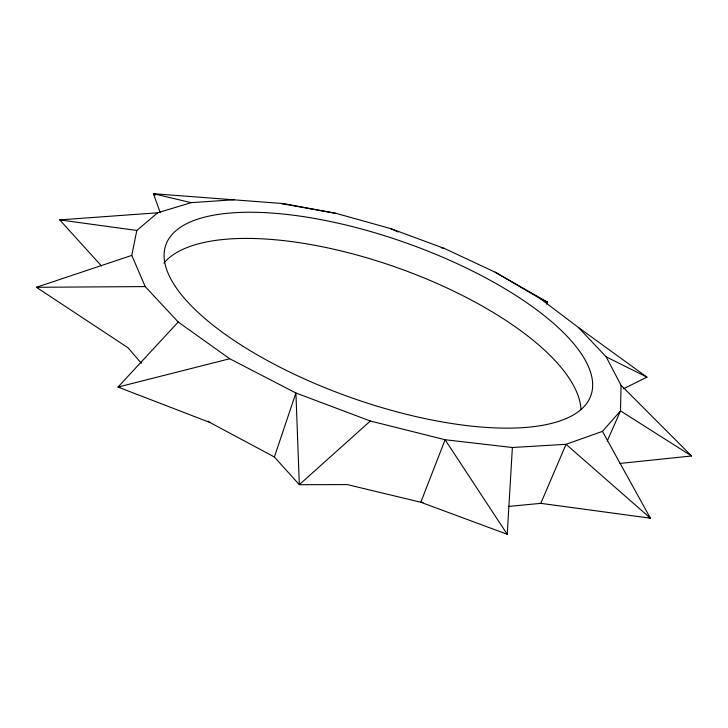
<?xml version="1.0" encoding="UTF-8"?>
<svg xmlns="http://www.w3.org/2000/svg" width="728" height="728" viewBox="0 0 728 728"><rect width="100%" height="100%" fill="white"/><g stroke="black" fill="none" stroke-linecap="round" stroke-linejoin="round"><path stroke-width="1.09" d="M160.26 212.667L153.399 193.703L283.447 203.585L336.527 213.468L390.954 228.683L444.535 248.512L495.131 272.181L540.549 298.835L578.405 327.473L606.142 356.82L621.039 385.285L620.502 410.901L607.261 440.995M512.385 447.511L445.108 439.73L370.343 421.012L295.914 393.002L229.73 358.749L178.214 322.04L118.009 387.069L209.819 422.44L274.383 456.993L299.317 484.693L347.283 484.593L420.811 502.256L507.225 534.297L512.385 447.511L566.047 444.289L602.456 431.376L620.502 410.901L691.6 455.983L619.856 463.445M178.214 322.04L145.209 286.586L131.795 255.391L136.809 230.458L157.657 212.794L191.164 202.648L234.097 199.754M274.383 456.993L295.914 393.002L299.317 484.693L370.343 421.012M540.804 503.348L566.047 444.289L650.386 518.181L540.804 503.348L508.508 506.442M546.446 304.104L547.583 302.156L495.131 272.181M623.641 388.707L646.955 377.149L578.405 327.473M141.35 363.272L128.055 347.793L36.4 287.296L131.795 255.391M229.73 358.749L118.009 387.069L120.266 386.95M101.438 265.929L59.705 219.892L157.657 212.794M283.447 203.585L281.727 203.658L336.527 213.468M36.4 287.296L145.209 286.586M423.068 502.466L420.811 502.256L445.108 439.73L507.225 534.297M59.705 219.892L136.809 230.458M191.164 202.648L153.399 193.703L155.091 195.204M441.25 247.666L444.535 248.512M648.302 517.335L650.386 518.181L602.456 431.376M390.954 228.683L398.061 232.023M540.549 298.835L547.583 302.156M606.142 356.82L646.955 377.149M208.035 421.093L209.819 422.44M621.039 385.285L691.6 455.983M163.855 263.09A223.523 85.713 19.5 0 1 395.604 267.094A223.523 85.713 19.5 0 1 580.99 409.609M243.134 346.337A225.471 82.1 19.5 0 0 589.953 397.825A225.471 82.1 19.5 0 0 302.038 216.416A225.471 82.1 19.5 0 0 243.134 346.337"/></g></svg>
